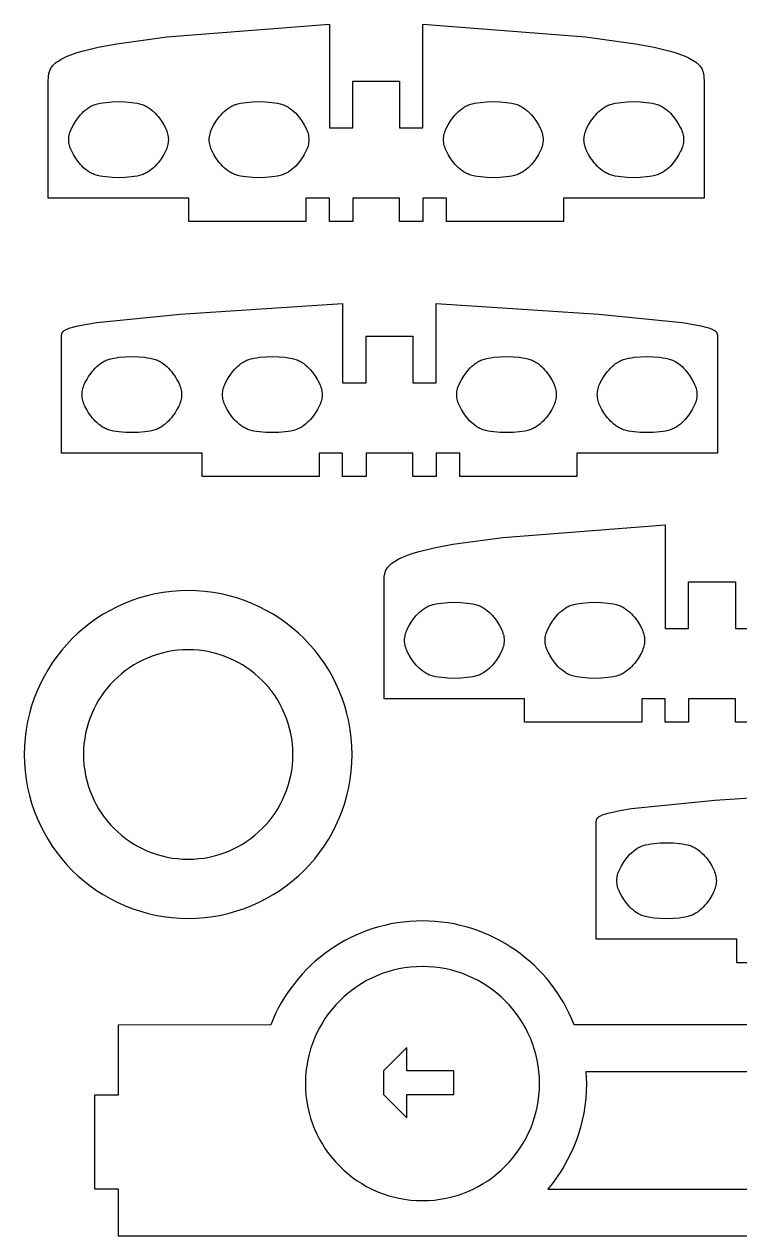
# Model space of a CAD drawing. Header units: inches. Extents: x -38 to 38, y -33.7 to 33.7.
# Drawn here: x -15.14 to -7.92, y 3.51 to 15.74 of the extents above; entities that cross this region are included whole.
import ezdxf

# ---------------------------------------------------------------- set-up
doc = ezdxf.new("R2010")
doc.units = ezdxf.units.IN
doc.header["$MEASUREMENT"] = 0
doc.layers.get('0').update_dxf_attribs({"color": 134})

msp = doc.modelspace()

# ---------------------------------------------------------------- linework, layer by layer
at = {"color": 121}
for points in [[(-14.894, 15.161), (-14.893, 15.2), (-14.892, 15.22), (-14.89, 15.229), (-14.889, 15.239), (-14.886, 15.249), (-14.883, 15.259), (-14.88, 15.268), (-14.875, 15.278), (-14.87, 15.288), (-14.864, 15.297), (-14.858, 15.307), (-14.85, 15.317), (-14.841, 15.326), (-14.831, 15.336), (-14.82, 15.345), (-14.808, 15.355), (-14.794, 15.364), (-14.779, 15.374), (-14.763, 15.383), (-14.745, 15.393), (-14.704, 15.412), (-14.657, 15.43), (-14.602, 15.449), (-14.54, 15.467), (-14.39, 15.504), (-14.202, 15.539), (-13.698, 15.608), (-12.059, 15.735), (-12.059, 14.689), (-11.823, 14.689), (-11.823, 15.161), (-11.351, 15.161), (-11.351, 14.689), (-11.115, 14.689), (-11.115, 15.735), (-9.476, 15.608), (-8.972, 15.539), (-8.784, 15.504), (-8.634, 15.467), (-8.572, 15.449), (-8.517, 15.43), (-8.47, 15.412), (-8.429, 15.393), (-8.412, 15.383), (-8.395, 15.374), (-8.38, 15.364), (-8.366, 15.355), (-8.354, 15.345), (-8.343, 15.336), (-8.333, 15.326), (-8.324, 15.317), (-8.316, 15.307), (-8.31, 15.297), (-8.304, 15.288), (-8.299, 15.278), (-8.294, 15.268), (-8.291, 15.259), (-8.288, 15.249), (-8.285, 15.239), (-8.284, 15.229), (-8.282, 15.22), (-8.281, 15.2), (-8.28, 15.161), (-8.28, 13.98), (-9.697, 13.98), (-9.697, 13.744), (-10.878, 13.744), (-10.878, 13.98), (-11.115, 13.98), (-11.115, 13.744), (-11.351, 13.744), (-11.351, 13.98), (-11.823, 13.98), (-11.823, 13.744), (-12.059, 13.744), (-12.059, 13.98), (-12.296, 13.98), (-12.296, 13.744), (-13.477, 13.744), (-13.477, 13.98), (-14.894, 13.98)], [(-14.658, 14.689), (-14.641, 14.72), (-14.621, 14.753), (-14.597, 14.788), (-14.584, 14.805), (-14.569, 14.822), (-14.554, 14.838), (-14.538, 14.854), (-14.521, 14.869), (-14.503, 14.883), (-14.484, 14.895), (-14.474, 14.901), (-14.464, 14.907), (-14.454, 14.912), (-14.443, 14.917), (-14.433, 14.921), (-14.422, 14.925), (-14.398, 14.932), (-14.372, 14.938), (-14.344, 14.943), (-14.315, 14.947), (-14.251, 14.953), (-14.185, 14.955), (-14.119, 14.953), (-14.056, 14.947), (-14.027, 14.943), (-13.999, 14.938), (-13.973, 14.932), (-13.949, 14.925), (-13.938, 14.921), (-13.928, 14.917), (-13.917, 14.912), (-13.907, 14.907), (-13.897, 14.901), (-13.887, 14.895), (-13.868, 14.883), (-13.85, 14.869), (-13.833, 14.854), (-13.817, 14.838), (-13.802, 14.822), (-13.787, 14.805), (-13.774, 14.788), (-13.75, 14.753), (-13.73, 14.72), (-13.713, 14.689), (-13.706, 14.674), (-13.7, 14.659), (-13.695, 14.644), (-13.691, 14.63), (-13.688, 14.615), (-13.685, 14.6), (-13.684, 14.585), (-13.683, 14.571), (-13.684, 14.556), (-13.685, 14.541), (-13.688, 14.526), (-13.691, 14.512), (-13.695, 14.497), (-13.7, 14.482), (-13.706, 14.467), (-13.713, 14.453), (-13.73, 14.421), (-13.75, 14.388), (-13.774, 14.354), (-13.787, 14.336), (-13.802, 14.32), (-13.817, 14.303), (-13.833, 14.288), (-13.85, 14.273), (-13.868, 14.259), (-13.887, 14.246), (-13.897, 14.24), (-13.907, 14.235), (-13.917, 14.229), (-13.928, 14.225), (-13.938, 14.22), (-13.949, 14.216), (-13.973, 14.209), (-13.999, 14.203), (-14.027, 14.198), (-14.056, 14.194), (-14.119, 14.189), (-14.185, 14.187), (-14.251, 14.189), (-14.315, 14.194), (-14.344, 14.198), (-14.372, 14.203), (-14.398, 14.209), (-14.422, 14.216), (-14.433, 14.22), (-14.443, 14.225), (-14.454, 14.229), (-14.464, 14.235), (-14.474, 14.24), (-14.484, 14.246), (-14.503, 14.259), (-14.521, 14.273), (-14.538, 14.288), (-14.554, 14.303), (-14.569, 14.32), (-14.584, 14.336), (-14.597, 14.354), (-14.621, 14.388), (-14.641, 14.421), (-14.658, 14.453), (-14.665, 14.467), (-14.671, 14.482), (-14.676, 14.497), (-14.68, 14.512), (-14.683, 14.526), (-14.686, 14.541), (-14.687, 14.556), (-14.687, 14.571), (-14.687, 14.585), (-14.686, 14.6), (-14.683, 14.615), (-14.68, 14.63), (-14.676, 14.644), (-14.671, 14.659), (-14.665, 14.674)], [(-13.241, 14.689), (-13.224, 14.72), (-13.204, 14.753), (-13.18, 14.788), (-13.166, 14.805), (-13.152, 14.822), (-13.137, 14.838), (-13.121, 14.854), (-13.104, 14.869), (-13.086, 14.883), (-13.067, 14.895), (-13.057, 14.901), (-13.047, 14.907), (-13.037, 14.912), (-13.026, 14.917), (-13.015, 14.921), (-13.004, 14.925), (-12.981, 14.932), (-12.955, 14.938), (-12.927, 14.943), (-12.897, 14.947), (-12.834, 14.953), (-12.768, 14.955), (-12.702, 14.953), (-12.639, 14.947), (-12.609, 14.943), (-12.581, 14.938), (-12.555, 14.932), (-12.532, 14.925), (-12.521, 14.921), (-12.51, 14.917), (-12.5, 14.912), (-12.489, 14.907), (-12.479, 14.901), (-12.47, 14.895), (-12.451, 14.883), (-12.433, 14.869), (-12.416, 14.854), (-12.399, 14.838), (-12.384, 14.822), (-12.37, 14.805), (-12.357, 14.788), (-12.333, 14.753), (-12.312, 14.72), (-12.296, 14.689), (-12.289, 14.674), (-12.283, 14.659), (-12.278, 14.644), (-12.274, 14.63), (-12.27, 14.615), (-12.268, 14.6), (-12.267, 14.585), (-12.266, 14.571), (-12.267, 14.556), (-12.268, 14.541), (-12.27, 14.526), (-12.274, 14.512), (-12.278, 14.497), (-12.283, 14.482), (-12.289, 14.467), (-12.296, 14.453), (-12.312, 14.421), (-12.333, 14.388), (-12.357, 14.354), (-12.37, 14.336), (-12.384, 14.32), (-12.399, 14.303), (-12.416, 14.288), (-12.433, 14.273), (-12.451, 14.259), (-12.47, 14.246), (-12.479, 14.24), (-12.489, 14.235), (-12.5, 14.229), (-12.51, 14.225), (-12.521, 14.22), (-12.532, 14.216), (-12.555, 14.209), (-12.581, 14.203), (-12.609, 14.198), (-12.639, 14.194), (-12.702, 14.189), (-12.768, 14.187), (-12.834, 14.189), (-12.897, 14.194), (-12.927, 14.198), (-12.955, 14.203), (-12.981, 14.209), (-13.004, 14.216), (-13.015, 14.22), (-13.026, 14.225), (-13.037, 14.229), (-13.047, 14.235), (-13.057, 14.24), (-13.067, 14.246), (-13.086, 14.259), (-13.104, 14.273), (-13.121, 14.288), (-13.137, 14.303), (-13.152, 14.32), (-13.166, 14.336), (-13.18, 14.354), (-13.204, 14.388), (-13.224, 14.421), (-13.241, 14.453), (-13.247, 14.467), (-13.253, 14.482), (-13.259, 14.497), (-13.263, 14.512), (-13.266, 14.526), (-13.268, 14.541), (-13.27, 14.556), (-13.27, 14.571), (-13.27, 14.585), (-13.268, 14.6), (-13.266, 14.615), (-13.263, 14.63), (-13.259, 14.644), (-13.253, 14.659), (-13.247, 14.674)], [(-10.878, 14.689), (-10.862, 14.72), (-10.841, 14.753), (-10.817, 14.788), (-10.804, 14.805), (-10.79, 14.822), (-10.775, 14.838), (-10.758, 14.854), (-10.741, 14.869), (-10.723, 14.883), (-10.704, 14.895), (-10.695, 14.901), (-10.685, 14.907), (-10.674, 14.912), (-10.664, 14.917), (-10.653, 14.921), (-10.642, 14.925), (-10.619, 14.932), (-10.593, 14.938), (-10.565, 14.943), (-10.535, 14.947), (-10.472, 14.953), (-10.406, 14.955), (-10.34, 14.953), (-10.277, 14.947), (-10.247, 14.943), (-10.219, 14.938), (-10.193, 14.932), (-10.17, 14.925), (-10.159, 14.921), (-10.148, 14.917), (-10.138, 14.912), (-10.127, 14.907), (-10.117, 14.901), (-10.107, 14.895), (-10.089, 14.883), (-10.071, 14.869), (-10.053, 14.854), (-10.037, 14.838), (-10.022, 14.822), (-10.008, 14.805), (-9.994, 14.788), (-9.97, 14.753), (-9.95, 14.72), (-9.933, 14.689), (-9.927, 14.674), (-9.921, 14.659), (-9.915, 14.644), (-9.911, 14.63), (-9.908, 14.615), (-9.906, 14.6), (-9.904, 14.585), (-9.904, 14.571), (-9.904, 14.556), (-9.906, 14.541), (-9.908, 14.526), (-9.911, 14.512), (-9.915, 14.497), (-9.921, 14.482), (-9.927, 14.467), (-9.933, 14.453), (-9.95, 14.421), (-9.97, 14.388), (-9.994, 14.354), (-10.008, 14.336), (-10.022, 14.32), (-10.037, 14.303), (-10.053, 14.288), (-10.071, 14.273), (-10.089, 14.259), (-10.107, 14.246), (-10.117, 14.24), (-10.127, 14.235), (-10.138, 14.229), (-10.148, 14.225), (-10.159, 14.22), (-10.17, 14.216), (-10.193, 14.209), (-10.219, 14.203), (-10.247, 14.198), (-10.277, 14.194), (-10.34, 14.189), (-10.406, 14.187), (-10.472, 14.189), (-10.535, 14.194), (-10.565, 14.198), (-10.593, 14.203), (-10.619, 14.209), (-10.642, 14.216), (-10.653, 14.22), (-10.664, 14.225), (-10.674, 14.229), (-10.685, 14.235), (-10.695, 14.24), (-10.704, 14.246), (-10.723, 14.259), (-10.741, 14.273), (-10.758, 14.288), (-10.775, 14.303), (-10.79, 14.32), (-10.804, 14.336), (-10.817, 14.354), (-10.841, 14.388), (-10.862, 14.421), (-10.878, 14.453), (-10.885, 14.467), (-10.891, 14.482), (-10.896, 14.497), (-10.901, 14.512), (-10.904, 14.526), (-10.906, 14.541), (-10.907, 14.556), (-10.908, 14.571), (-10.907, 14.585), (-10.906, 14.6), (-10.904, 14.615), (-10.901, 14.63), (-10.896, 14.644), (-10.891, 14.659), (-10.885, 14.674)], [(-9.461, 14.689), (-9.444, 14.72), (-9.424, 14.753), (-9.4, 14.788), (-9.387, 14.805), (-9.372, 14.822), (-9.357, 14.838), (-9.341, 14.854), (-9.324, 14.869), (-9.306, 14.883), (-9.287, 14.895), (-9.277, 14.901), (-9.267, 14.907), (-9.257, 14.912), (-9.247, 14.917), (-9.236, 14.921), (-9.225, 14.925), (-9.201, 14.932), (-9.175, 14.938), (-9.147, 14.943), (-9.118, 14.947), (-9.055, 14.953), (-8.989, 14.955), (-8.923, 14.953), (-8.859, 14.947), (-8.83, 14.943), (-8.802, 14.938), (-8.776, 14.932), (-8.752, 14.925), (-8.741, 14.921), (-8.731, 14.917), (-8.72, 14.912), (-8.71, 14.907), (-8.7, 14.901), (-8.69, 14.895), (-8.671, 14.883), (-8.653, 14.869), (-8.636, 14.854), (-8.62, 14.838), (-8.605, 14.822), (-8.59, 14.805), (-8.577, 14.788), (-8.553, 14.753), (-8.533, 14.72), (-8.516, 14.689), (-8.509, 14.674), (-8.503, 14.659), (-8.498, 14.644), (-8.494, 14.63), (-8.491, 14.615), (-8.488, 14.6), (-8.487, 14.585), (-8.487, 14.571), (-8.487, 14.556), (-8.488, 14.541), (-8.491, 14.526), (-8.494, 14.512), (-8.498, 14.497), (-8.503, 14.482), (-8.509, 14.467), (-8.516, 14.453), (-8.533, 14.421), (-8.553, 14.388), (-8.577, 14.354), (-8.59, 14.336), (-8.605, 14.32), (-8.62, 14.303), (-8.636, 14.288), (-8.653, 14.273), (-8.671, 14.259), (-8.69, 14.246), (-8.7, 14.24), (-8.71, 14.235), (-8.72, 14.229), (-8.731, 14.225), (-8.741, 14.22), (-8.752, 14.216), (-8.776, 14.209), (-8.802, 14.203), (-8.83, 14.198), (-8.859, 14.194), (-8.923, 14.189), (-8.989, 14.187), (-9.055, 14.189), (-9.118, 14.194), (-9.147, 14.198), (-9.175, 14.203), (-9.201, 14.209), (-9.225, 14.216), (-9.236, 14.22), (-9.247, 14.225), (-9.257, 14.229), (-9.267, 14.235), (-9.277, 14.24), (-9.287, 14.246), (-9.306, 14.259), (-9.324, 14.273), (-9.341, 14.288), (-9.357, 14.303), (-9.372, 14.32), (-9.387, 14.336), (-9.4, 14.354), (-9.424, 14.388), (-9.444, 14.421), (-9.461, 14.453), (-9.468, 14.467), (-9.474, 14.482), (-9.479, 14.497), (-9.483, 14.512), (-9.486, 14.526), (-9.489, 14.541), (-9.49, 14.556), (-9.491, 14.571), (-9.49, 14.585), (-9.489, 14.6), (-9.486, 14.615), (-9.483, 14.63), (-9.479, 14.644), (-9.474, 14.659), (-9.468, 14.674)], [(-14.76, 12.589), (-14.76, 12.597), (-14.76, 12.601), (-14.759, 12.605), (-14.759, 12.607), (-14.759, 12.609), (-14.758, 12.611), (-14.758, 12.613), (-14.757, 12.615), (-14.756, 12.617), (-14.756, 12.619), (-14.755, 12.621), (-14.753, 12.623), (-14.752, 12.625), (-14.751, 12.627), (-14.749, 12.629), (-14.748, 12.632), (-14.746, 12.634), (-14.744, 12.636), (-14.741, 12.638), (-14.739, 12.64), (-14.736, 12.642), (-14.73, 12.646), (-14.724, 12.65), (-14.716, 12.654), (-14.707, 12.658), (-14.697, 12.663), (-14.674, 12.671), (-14.645, 12.68), (-14.611, 12.689), (-14.523, 12.707), (-14.406, 12.726), (-13.564, 12.811), (-11.925, 12.917), (-11.925, 12.117), (-11.689, 12.117), (-11.689, 12.589), (-11.217, 12.589), (-11.217, 12.117), (-10.981, 12.117), (-10.981, 12.917), (-9.342, 12.811), (-8.5, 12.726), (-8.383, 12.707), (-8.295, 12.689), (-8.261, 12.68), (-8.232, 12.671), (-8.209, 12.663), (-8.199, 12.658), (-8.19, 12.654), (-8.182, 12.65), (-8.176, 12.646), (-8.17, 12.642), (-8.167, 12.64), (-8.165, 12.638), (-8.162, 12.636), (-8.16, 12.634), (-8.158, 12.632), (-8.157, 12.629), (-8.155, 12.627), (-8.154, 12.625), (-8.153, 12.623), (-8.151, 12.621), (-8.15, 12.619), (-8.15, 12.617), (-8.149, 12.615), (-8.148, 12.613), (-8.148, 12.611), (-8.147, 12.609), (-8.147, 12.607), (-8.147, 12.605), (-8.146, 12.601), (-8.146, 12.597), (-8.146, 12.589), (-8.146, 11.408), (-9.563, 11.408), (-9.563, 11.172), (-10.744, 11.172), (-10.744, 11.408), (-10.981, 11.408), (-10.981, 11.172), (-11.217, 11.172), (-11.217, 11.408), (-11.689, 11.408), (-11.689, 11.172), (-11.925, 11.172), (-11.925, 11.408), (-12.162, 11.408), (-12.162, 11.172), (-13.343, 11.172), (-13.343, 11.408), (-14.76, 11.408)], [(-14.524, 12.117), (-14.507, 12.148), (-14.487, 12.181), (-14.463, 12.216), (-14.45, 12.233), (-14.435, 12.25), (-14.42, 12.266), (-14.404, 12.282), (-14.387, 12.297), (-14.369, 12.311), (-14.35, 12.323), (-14.34, 12.329), (-14.33, 12.335), (-14.32, 12.34), (-14.309, 12.345), (-14.299, 12.349), (-14.288, 12.353), (-14.264, 12.36), (-14.238, 12.366), (-14.21, 12.371), (-14.181, 12.375), (-14.117, 12.381), (-14.051, 12.383), (-13.985, 12.381), (-13.922, 12.375), (-13.893, 12.371), (-13.865, 12.366), (-13.839, 12.36), (-13.815, 12.353), (-13.804, 12.349), (-13.794, 12.345), (-13.783, 12.34), (-13.773, 12.335), (-13.763, 12.329), (-13.753, 12.323), (-13.734, 12.311), (-13.716, 12.297), (-13.699, 12.282), (-13.683, 12.266), (-13.668, 12.25), (-13.653, 12.233), (-13.64, 12.216), (-13.616, 12.181), (-13.596, 12.148), (-13.579, 12.117), (-13.572, 12.102), (-13.566, 12.087), (-13.561, 12.073), (-13.557, 12.058), (-13.554, 12.043), (-13.551, 12.028), (-13.55, 12.013), (-13.549, 11.999), (-13.55, 11.984), (-13.551, 11.969), (-13.554, 11.954), (-13.557, 11.94), (-13.561, 11.925), (-13.566, 11.91), (-13.572, 11.895), (-13.579, 11.881), (-13.596, 11.849), (-13.616, 11.816), (-13.64, 11.782), (-13.653, 11.765), (-13.668, 11.748), (-13.683, 11.731), (-13.699, 11.716), (-13.716, 11.701), (-13.734, 11.687), (-13.753, 11.674), (-13.763, 11.668), (-13.773, 11.663), (-13.783, 11.657), (-13.794, 11.653), (-13.804, 11.648), (-13.815, 11.644), (-13.839, 11.637), (-13.865, 11.631), (-13.893, 11.626), (-13.922, 11.622), (-13.985, 11.617), (-14.051, 11.615), (-14.117, 11.617), (-14.181, 11.622), (-14.21, 11.626), (-14.238, 11.631), (-14.264, 11.637), (-14.288, 11.644), (-14.299, 11.648), (-14.309, 11.653), (-14.32, 11.657), (-14.33, 11.663), (-14.34, 11.668), (-14.35, 11.674), (-14.369, 11.687), (-14.387, 11.701), (-14.404, 11.716), (-14.42, 11.731), (-14.435, 11.748), (-14.45, 11.765), (-14.463, 11.782), (-14.487, 11.816), (-14.507, 11.849), (-14.524, 11.881), (-14.531, 11.895), (-14.537, 11.91), (-14.542, 11.925), (-14.546, 11.94), (-14.549, 11.954), (-14.552, 11.969), (-14.553, 11.984), (-14.553, 11.999), (-14.553, 12.013), (-14.552, 12.028), (-14.549, 12.043), (-14.546, 12.058), (-14.542, 12.073), (-14.537, 12.087), (-14.531, 12.102)], [(-13.107, 12.117), (-13.09, 12.148), (-13.07, 12.181), (-13.046, 12.216), (-13.032, 12.233), (-13.018, 12.25), (-13.003, 12.266), (-12.987, 12.282), (-12.97, 12.297), (-12.952, 12.311), (-12.933, 12.323), (-12.923, 12.329), (-12.913, 12.335), (-12.902, 12.34), (-12.892, 12.345), (-12.881, 12.349), (-12.87, 12.353), (-12.847, 12.36), (-12.821, 12.366), (-12.793, 12.371), (-12.763, 12.375), (-12.7, 12.381), (-12.634, 12.383), (-12.568, 12.381), (-12.505, 12.375), (-12.475, 12.371), (-12.447, 12.366), (-12.421, 12.36), (-12.398, 12.353), (-12.387, 12.349), (-12.376, 12.345), (-12.366, 12.34), (-12.355, 12.335), (-12.345, 12.329), (-12.336, 12.323), (-12.317, 12.311), (-12.299, 12.297), (-12.282, 12.282), (-12.265, 12.266), (-12.25, 12.25), (-12.236, 12.233), (-12.223, 12.216), (-12.199, 12.181), (-12.178, 12.148), (-12.162, 12.117), (-12.155, 12.102), (-12.149, 12.087), (-12.144, 12.073), (-12.14, 12.058), (-12.136, 12.043), (-12.134, 12.028), (-12.133, 12.013), (-12.132, 11.999), (-12.133, 11.984), (-12.134, 11.969), (-12.136, 11.954), (-12.14, 11.94), (-12.144, 11.925), (-12.149, 11.91), (-12.155, 11.895), (-12.162, 11.881), (-12.178, 11.849), (-12.199, 11.816), (-12.223, 11.782), (-12.236, 11.765), (-12.25, 11.748), (-12.265, 11.731), (-12.282, 11.716), (-12.299, 11.701), (-12.317, 11.687), (-12.336, 11.674), (-12.345, 11.668), (-12.355, 11.663), (-12.366, 11.657), (-12.376, 11.653), (-12.387, 11.648), (-12.398, 11.644), (-12.421, 11.637), (-12.447, 11.631), (-12.475, 11.626), (-12.505, 11.622), (-12.568, 11.617), (-12.634, 11.615), (-12.7, 11.617), (-12.763, 11.622), (-12.793, 11.626), (-12.821, 11.631), (-12.847, 11.637), (-12.87, 11.644), (-12.881, 11.648), (-12.892, 11.653), (-12.902, 11.657), (-12.913, 11.663), (-12.923, 11.668), (-12.933, 11.674), (-12.952, 11.687), (-12.97, 11.701), (-12.987, 11.716), (-13.003, 11.731), (-13.018, 11.748), (-13.032, 11.765), (-13.046, 11.782), (-13.07, 11.816), (-13.09, 11.849), (-13.107, 11.881), (-13.113, 11.895), (-13.119, 11.91), (-13.125, 11.925), (-13.129, 11.94), (-13.132, 11.954), (-13.134, 11.969), (-13.136, 11.984), (-13.136, 11.999), (-13.136, 12.013), (-13.134, 12.028), (-13.132, 12.043), (-13.129, 12.058), (-13.125, 12.073), (-13.119, 12.087), (-13.113, 12.102)], [(-10.744, 12.117), (-10.728, 12.148), (-10.707, 12.181), (-10.683, 12.216), (-10.67, 12.233), (-10.656, 12.25), (-10.641, 12.266), (-10.624, 12.282), (-10.607, 12.297), (-10.589, 12.311), (-10.57, 12.323), (-10.561, 12.329), (-10.551, 12.335), (-10.54, 12.34), (-10.53, 12.345), (-10.519, 12.349), (-10.508, 12.353), (-10.485, 12.36), (-10.459, 12.366), (-10.431, 12.371), (-10.401, 12.375), (-10.338, 12.381), (-10.272, 12.383), (-10.206, 12.381), (-10.143, 12.375), (-10.113, 12.371), (-10.085, 12.366), (-10.059, 12.36), (-10.036, 12.353), (-10.025, 12.349), (-10.014, 12.345), (-10.003, 12.34), (-9.993, 12.335), (-9.983, 12.329), (-9.973, 12.323), (-9.954, 12.311), (-9.936, 12.297), (-9.919, 12.282), (-9.903, 12.266), (-9.888, 12.25), (-9.874, 12.233), (-9.86, 12.216), (-9.836, 12.181), (-9.816, 12.148), (-9.799, 12.117), (-9.793, 12.102), (-9.787, 12.087), (-9.781, 12.073), (-9.777, 12.058), (-9.774, 12.043), (-9.772, 12.028), (-9.77, 12.013), (-9.77, 11.999), (-9.77, 11.984), (-9.772, 11.969), (-9.774, 11.954), (-9.777, 11.94), (-9.781, 11.925), (-9.787, 11.91), (-9.793, 11.895), (-9.799, 11.881), (-9.816, 11.849), (-9.836, 11.816), (-9.86, 11.782), (-9.874, 11.765), (-9.888, 11.748), (-9.903, 11.731), (-9.919, 11.716), (-9.936, 11.701), (-9.954, 11.687), (-9.973, 11.674), (-9.983, 11.668), (-9.993, 11.663), (-10.003, 11.657), (-10.014, 11.653), (-10.025, 11.648), (-10.036, 11.644), (-10.059, 11.637), (-10.085, 11.631), (-10.113, 11.626), (-10.143, 11.622), (-10.206, 11.617), (-10.272, 11.615), (-10.338, 11.617), (-10.401, 11.622), (-10.431, 11.626), (-10.459, 11.631), (-10.485, 11.637), (-10.508, 11.644), (-10.519, 11.648), (-10.53, 11.653), (-10.54, 11.657), (-10.551, 11.663), (-10.561, 11.668), (-10.57, 11.674), (-10.589, 11.687), (-10.607, 11.701), (-10.624, 11.716), (-10.641, 11.731), (-10.656, 11.748), (-10.67, 11.765), (-10.683, 11.782), (-10.707, 11.816), (-10.728, 11.849), (-10.744, 11.881), (-10.751, 11.895), (-10.757, 11.91), (-10.762, 11.925), (-10.766, 11.94), (-10.77, 11.954), (-10.772, 11.969), (-10.773, 11.984), (-10.774, 11.999), (-10.773, 12.013), (-10.772, 12.028), (-10.77, 12.043), (-10.766, 12.058), (-10.762, 12.073), (-10.757, 12.087), (-10.751, 12.102)], [(-9.327, 12.117), (-9.31, 12.148), (-9.29, 12.181), (-9.266, 12.216), (-9.253, 12.233), (-9.238, 12.25), (-9.223, 12.266), (-9.207, 12.282), (-9.19, 12.297), (-9.172, 12.311), (-9.153, 12.323), (-9.143, 12.329), (-9.133, 12.335), (-9.123, 12.34), (-9.112, 12.345), (-9.102, 12.349), (-9.091, 12.353), (-9.067, 12.36), (-9.041, 12.366), (-9.013, 12.371), (-8.984, 12.375), (-8.921, 12.381), (-8.855, 12.383), (-8.789, 12.381), (-8.725, 12.375), (-8.696, 12.371), (-8.668, 12.366), (-8.642, 12.36), (-8.618, 12.353), (-8.607, 12.349), (-8.597, 12.345), (-8.586, 12.34), (-8.576, 12.335), (-8.566, 12.329), (-8.556, 12.323), (-8.537, 12.311), (-8.519, 12.297), (-8.502, 12.282), (-8.486, 12.266), (-8.471, 12.25), (-8.456, 12.233), (-8.443, 12.216), (-8.419, 12.181), (-8.399, 12.148), (-8.382, 12.117), (-8.375, 12.102), (-8.369, 12.087), (-8.364, 12.073), (-8.36, 12.058), (-8.357, 12.043), (-8.354, 12.028), (-8.353, 12.013), (-8.353, 11.999), (-8.353, 11.984), (-8.354, 11.969), (-8.357, 11.954), (-8.36, 11.94), (-8.364, 11.925), (-8.369, 11.91), (-8.375, 11.895), (-8.382, 11.881), (-8.399, 11.849), (-8.419, 11.816), (-8.443, 11.782), (-8.456, 11.765), (-8.471, 11.748), (-8.486, 11.731), (-8.502, 11.716), (-8.519, 11.701), (-8.537, 11.687), (-8.556, 11.674), (-8.566, 11.668), (-8.576, 11.663), (-8.586, 11.657), (-8.597, 11.653), (-8.607, 11.648), (-8.618, 11.644), (-8.642, 11.637), (-8.668, 11.631), (-8.696, 11.626), (-8.725, 11.622), (-8.789, 11.617), (-8.855, 11.615), (-8.921, 11.617), (-8.984, 11.622), (-9.013, 11.626), (-9.041, 11.631), (-9.067, 11.637), (-9.091, 11.644), (-9.102, 11.648), (-9.112, 11.653), (-9.123, 11.657), (-9.133, 11.663), (-9.143, 11.668), (-9.153, 11.674), (-9.172, 11.687), (-9.19, 11.701), (-9.207, 11.716), (-9.223, 11.731), (-9.238, 11.748), (-9.253, 11.765), (-9.266, 11.782), (-9.29, 11.816), (-9.31, 11.849), (-9.327, 11.881), (-9.334, 11.895), (-9.34, 11.91), (-9.345, 11.925), (-9.349, 11.94), (-9.352, 11.954), (-9.355, 11.969), (-9.356, 11.984), (-9.357, 11.999), (-9.356, 12.013), (-9.355, 12.028), (-9.352, 12.043), (-9.349, 12.058), (-9.345, 12.073), (-9.34, 12.087), (-9.334, 12.102)], [(-11.83, 8.368), (-11.832, 8.453), (-11.838, 8.537), (-11.849, 8.619), (-11.863, 8.701), (-11.882, 8.781), (-11.904, 8.859), (-11.93, 8.936), (-11.96, 9.011), (-11.993, 9.084), (-12.029, 9.155), (-12.069, 9.225), (-12.112, 9.292), (-12.158, 9.357), (-12.207, 9.419), (-12.259, 9.479), (-12.314, 9.537), (-12.372, 9.591), (-12.432, 9.643), (-12.494, 9.692), (-12.559, 9.739), (-12.626, 9.782), (-12.695, 9.821), (-12.767, 9.858), (-12.84, 9.891), (-12.915, 9.921), (-12.992, 9.947), (-13.07, 9.969), (-13.15, 9.988), (-13.232, 10.002), (-13.314, 10.013), (-13.398, 10.019), (-13.483, 10.021), (-13.568, 10.019), (-13.652, 10.013), (-13.735, 10.002), (-13.816, 9.988), (-13.896, 9.969), (-13.975, 9.947), (-14.051, 9.921), (-14.126, 9.891), (-14.2, 9.858), (-14.271, 9.821), (-14.34, 9.782), (-14.407, 9.739), (-14.472, 9.692), (-14.535, 9.643), (-14.595, 9.591), (-14.652, 9.537), (-14.707, 9.479), (-14.759, 9.419), (-14.808, 9.357), (-14.854, 9.292), (-14.897, 9.225), (-14.937, 9.155), (-14.974, 9.084), (-15.007, 9.011), (-15.036, 8.936), (-15.062, 8.859), (-15.085, 8.781), (-15.103, 8.701), (-15.118, 8.619), (-15.128, 8.537), (-15.135, 8.453), (-15.137, 8.368), (-15.135, 8.283), (-15.128, 8.199), (-15.118, 8.116), (-15.103, 8.035), (-15.085, 7.955), (-15.062, 7.876), (-15.036, 7.799), (-15.007, 7.724), (-14.974, 7.651), (-14.937, 7.58), (-14.897, 7.511), (-14.854, 7.443), (-14.808, 7.379), (-14.759, 7.316), (-14.707, 7.256), (-14.652, 7.199), (-14.595, 7.144), (-14.535, 7.092), (-14.472, 7.043), (-14.407, 6.997), (-14.34, 6.954), (-14.271, 6.914), (-14.2, 6.877), (-14.126, 6.844), (-14.051, 6.815), (-13.975, 6.789), (-13.896, 6.766), (-13.816, 6.748), (-13.735, 6.733), (-13.652, 6.723), (-13.568, 6.716), (-13.483, 6.714), (-13.398, 6.716), (-13.314, 6.723), (-13.232, 6.733), (-13.15, 6.748), (-13.07, 6.766), (-12.992, 6.789), (-12.915, 6.815), (-12.84, 6.844), (-12.767, 6.877), (-12.695, 6.914), (-12.626, 6.954), (-12.559, 6.997), (-12.494, 7.043), (-12.432, 7.092), (-12.372, 7.144), (-12.314, 7.199), (-12.259, 7.256), (-12.207, 7.316), (-12.158, 7.379), (-12.112, 7.443), (-12.069, 7.511), (-12.029, 7.58), (-11.993, 7.651), (-11.96, 7.724), (-11.93, 7.799), (-11.904, 7.876), (-11.882, 7.955), (-11.863, 8.035), (-11.849, 8.116), (-11.838, 8.199), (-11.832, 8.283)], [(-11.271, 9.638), (-11.254, 9.669), (-11.234, 9.702), (-11.21, 9.737), (-11.196, 9.754), (-11.182, 9.771), (-11.167, 9.787), (-11.151, 9.803), (-11.134, 9.817), (-11.116, 9.831), (-11.097, 9.844), (-11.087, 9.85), (-11.077, 9.856), (-11.067, 9.861), (-11.056, 9.866), (-11.045, 9.87), (-11.034, 9.874), (-11.011, 9.881), (-10.985, 9.887), (-10.957, 9.892), (-10.927, 9.896), (-10.864, 9.902), (-10.798, 9.903), (-10.732, 9.902), (-10.669, 9.896), (-10.639, 9.892), (-10.611, 9.887), (-10.586, 9.881), (-10.562, 9.874), (-10.551, 9.87), (-10.54, 9.866), (-10.53, 9.861), (-10.52, 9.856), (-10.51, 9.85), (-10.5, 9.844), (-10.481, 9.831), (-10.463, 9.817), (-10.446, 9.803), (-10.43, 9.787), (-10.414, 9.771), (-10.4, 9.754), (-10.387, 9.737), (-10.363, 9.702), (-10.342, 9.669), (-10.326, 9.638), (-10.319, 9.623), (-10.313, 9.608), (-10.308, 9.593), (-10.304, 9.579), (-10.3, 9.564), (-10.298, 9.549), (-10.297, 9.534), (-10.296, 9.52), (-10.297, 9.505), (-10.298, 9.49), (-10.3, 9.475), (-10.304, 9.46), (-10.308, 9.446), (-10.313, 9.431), (-10.319, 9.416), (-10.326, 9.401), (-10.342, 9.37), (-10.363, 9.337), (-10.387, 9.302), (-10.4, 9.285), (-10.414, 9.269), (-10.43, 9.252), (-10.446, 9.236), (-10.463, 9.222), (-10.481, 9.208), (-10.5, 9.195), (-10.51, 9.189), (-10.52, 9.183), (-10.53, 9.178), (-10.54, 9.173), (-10.551, 9.169), (-10.562, 9.165), (-10.586, 9.158), (-10.611, 9.152), (-10.639, 9.147), (-10.669, 9.143), (-10.732, 9.138), (-10.798, 9.136), (-10.864, 9.138), (-10.927, 9.143), (-10.957, 9.147), (-10.985, 9.152), (-11.011, 9.158), (-11.034, 9.165), (-11.045, 9.169), (-11.056, 9.173), (-11.067, 9.178), (-11.077, 9.183), (-11.087, 9.189), (-11.097, 9.195), (-11.116, 9.208), (-11.134, 9.222), (-11.151, 9.236), (-11.167, 9.252), (-11.182, 9.269), (-11.196, 9.285), (-11.21, 9.302), (-11.234, 9.337), (-11.254, 9.37), (-11.271, 9.401), (-11.278, 9.416), (-11.284, 9.431), (-11.289, 9.446), (-11.293, 9.46), (-11.296, 9.475), (-11.298, 9.49), (-11.3, 9.505), (-11.3, 9.52), (-11.3, 9.534), (-11.298, 9.549), (-11.296, 9.564), (-11.293, 9.579), (-11.289, 9.593), (-11.284, 9.608), (-11.278, 9.623)], [(-9.853, 9.638), (-9.837, 9.669), (-9.816, 9.702), (-9.792, 9.737), (-9.779, 9.754), (-9.765, 9.771), (-9.75, 9.787), (-9.733, 9.803), (-9.716, 9.817), (-9.698, 9.831), (-9.679, 9.844), (-9.67, 9.85), (-9.66, 9.856), (-9.649, 9.861), (-9.639, 9.866), (-9.628, 9.87), (-9.617, 9.874), (-9.594, 9.881), (-9.568, 9.887), (-9.54, 9.892), (-9.51, 9.896), (-9.447, 9.902), (-9.381, 9.903), (-9.315, 9.902), (-9.252, 9.896), (-9.222, 9.892), (-9.194, 9.887), (-9.168, 9.881), (-9.145, 9.874), (-9.134, 9.87), (-9.123, 9.866), (-9.113, 9.861), (-9.102, 9.856), (-9.092, 9.85), (-9.082, 9.844), (-9.064, 9.831), (-9.046, 9.817), (-9.028, 9.803), (-9.012, 9.787), (-8.997, 9.771), (-8.983, 9.754), (-8.969, 9.737), (-8.945, 9.702), (-8.925, 9.669), (-8.908, 9.638), (-8.902, 9.623), (-8.896, 9.608), (-8.89, 9.593), (-8.886, 9.579), (-8.883, 9.564), (-8.881, 9.549), (-8.879, 9.534), (-8.879, 9.52), (-8.879, 9.505), (-8.881, 9.49), (-8.883, 9.475), (-8.886, 9.46), (-8.89, 9.446), (-8.896, 9.431), (-8.902, 9.416), (-8.908, 9.401), (-8.925, 9.37), (-8.945, 9.337), (-8.969, 9.302), (-8.983, 9.285), (-8.997, 9.269), (-9.012, 9.252), (-9.028, 9.236), (-9.046, 9.222), (-9.064, 9.208), (-9.082, 9.195), (-9.092, 9.189), (-9.102, 9.183), (-9.113, 9.178), (-9.123, 9.173), (-9.134, 9.169), (-9.145, 9.165), (-9.168, 9.158), (-9.194, 9.152), (-9.222, 9.147), (-9.252, 9.143), (-9.315, 9.138), (-9.381, 9.136), (-9.447, 9.138), (-9.51, 9.143), (-9.54, 9.147), (-9.568, 9.152), (-9.594, 9.158), (-9.617, 9.165), (-9.628, 9.169), (-9.639, 9.173), (-9.649, 9.178), (-9.66, 9.183), (-9.67, 9.189), (-9.679, 9.195), (-9.698, 9.208), (-9.716, 9.222), (-9.733, 9.236), (-9.75, 9.252), (-9.765, 9.269), (-9.779, 9.285), (-9.792, 9.302), (-9.816, 9.337), (-9.837, 9.37), (-9.853, 9.401), (-9.86, 9.416), (-9.866, 9.431), (-9.871, 9.446), (-9.876, 9.46), (-9.879, 9.475), (-9.881, 9.49), (-9.882, 9.505), (-9.883, 9.52), (-9.882, 9.534), (-9.881, 9.549), (-9.879, 9.564), (-9.876, 9.579), (-9.871, 9.593), (-9.866, 9.608), (-9.86, 9.623)], [(-12.427, 8.368), (-12.428, 8.422), (-12.432, 8.476), (-12.439, 8.528), (-12.448, 8.58), (-12.46, 8.631), (-12.474, 8.682), (-12.491, 8.731), (-12.51, 8.779), (-12.531, 8.825), (-12.554, 8.871), (-12.58, 8.915), (-12.607, 8.958), (-12.637, 8.999), (-12.668, 9.039), (-12.701, 9.078), (-12.736, 9.114), (-12.773, 9.149), (-12.811, 9.183), (-12.851, 9.214), (-12.893, 9.243), (-12.936, 9.271), (-12.98, 9.296), (-13.025, 9.32), (-13.072, 9.341), (-13.12, 9.36), (-13.169, 9.377), (-13.219, 9.391), (-13.27, 9.403), (-13.322, 9.412), (-13.375, 9.419), (-13.429, 9.423), (-13.483, 9.424), (-13.537, 9.423), (-13.591, 9.419), (-13.644, 9.412), (-13.696, 9.403), (-13.747, 9.391), (-13.797, 9.377), (-13.846, 9.36), (-13.894, 9.341), (-13.941, 9.32), (-13.986, 9.296), (-14.031, 9.271), (-14.074, 9.243), (-14.115, 9.214), (-14.155, 9.183), (-14.193, 9.149), (-14.23, 9.114), (-14.265, 9.078), (-14.298, 9.039), (-14.33, 8.999), (-14.359, 8.958), (-14.387, 8.915), (-14.412, 8.871), (-14.435, 8.825), (-14.456, 8.779), (-14.475, 8.731), (-14.492, 8.682), (-14.506, 8.631), (-14.518, 8.58), (-14.527, 8.528), (-14.534, 8.476), (-14.538, 8.422), (-14.54, 8.368), (-14.538, 8.313), (-14.534, 8.26), (-14.527, 8.207), (-14.518, 8.155), (-14.506, 8.104), (-14.492, 8.054), (-14.475, 8.005), (-14.456, 7.957), (-14.435, 7.91), (-14.412, 7.864), (-14.387, 7.82), (-14.359, 7.777), (-14.33, 7.736), (-14.298, 7.696), (-14.265, 7.658), (-14.23, 7.621), (-14.193, 7.586), (-14.155, 7.553), (-14.115, 7.521), (-14.074, 7.492), (-14.031, 7.464), (-13.986, 7.439), (-13.941, 7.415), (-13.894, 7.394), (-13.846, 7.375), (-13.797, 7.359), (-13.747, 7.345), (-13.696, 7.333), (-13.644, 7.323), (-13.591, 7.317), (-13.537, 7.313), (-13.483, 7.311), (-13.429, 7.313), (-13.375, 7.317), (-13.322, 7.323), (-13.27, 7.333), (-13.219, 7.345), (-13.169, 7.359), (-13.12, 7.375), (-13.072, 7.394), (-13.025, 7.415), (-12.98, 7.439), (-12.936, 7.464), (-12.893, 7.492), (-12.851, 7.521), (-12.811, 7.553), (-12.773, 7.586), (-12.736, 7.621), (-12.701, 7.658), (-12.668, 7.696), (-12.637, 7.736), (-12.607, 7.777), (-12.58, 7.82), (-12.554, 7.864), (-12.531, 7.91), (-12.51, 7.957), (-12.491, 8.005), (-12.474, 8.054), (-12.46, 8.104), (-12.448, 8.155), (-12.439, 8.207), (-12.432, 8.26), (-12.428, 8.313)], [(-9.13, 7.212), (-9.114, 7.243), (-9.094, 7.277), (-9.07, 7.311), (-9.056, 7.328), (-9.042, 7.345), (-9.027, 7.361), (-9.011, 7.377), (-8.993, 7.392), (-8.975, 7.406), (-8.957, 7.419), (-8.947, 7.425), (-8.937, 7.43), (-8.926, 7.435), (-8.916, 7.44), (-8.905, 7.445), (-8.894, 7.448), (-8.871, 7.455), (-8.845, 7.461), (-8.817, 7.466), (-8.787, 7.471), (-8.724, 7.476), (-8.658, 7.478), (-8.592, 7.476), (-8.529, 7.471), (-8.499, 7.466), (-8.471, 7.461), (-8.445, 7.455), (-8.422, 7.448), (-8.411, 7.445), (-8.4, 7.44), (-8.39, 7.435), (-8.379, 7.43), (-8.369, 7.425), (-8.36, 7.419), (-8.341, 7.406), (-8.323, 7.392), (-8.306, 7.377), (-8.289, 7.361), (-8.274, 7.345), (-8.26, 7.328), (-8.246, 7.311), (-8.222, 7.277), (-8.202, 7.243), (-8.186, 7.212), (-8.179, 7.197), (-8.173, 7.183), (-8.168, 7.168), (-8.163, 7.153), (-8.16, 7.138), (-8.158, 7.124), (-8.157, 7.109), (-8.156, 7.094), (-8.157, 7.079), (-8.158, 7.065), (-8.16, 7.05), (-8.163, 7.035), (-8.168, 7.02), (-8.173, 7.006), (-8.179, 6.991), (-8.186, 6.976), (-8.202, 6.945), (-8.222, 6.911), (-8.246, 6.877), (-8.26, 6.86), (-8.274, 6.843), (-8.289, 6.827), (-8.306, 6.811), (-8.323, 6.796), (-8.341, 6.782), (-8.36, 6.769), (-8.369, 6.764), (-8.379, 6.758), (-8.39, 6.753), (-8.4, 6.748), (-8.411, 6.744), (-8.422, 6.74), (-8.445, 6.733), (-8.471, 6.727), (-8.499, 6.722), (-8.529, 6.718), (-8.592, 6.712), (-8.658, 6.71), (-8.724, 6.712), (-8.787, 6.718), (-8.817, 6.722), (-8.845, 6.727), (-8.871, 6.733), (-8.894, 6.74), (-8.905, 6.744), (-8.916, 6.748), (-8.926, 6.753), (-8.937, 6.758), (-8.947, 6.764), (-8.957, 6.769), (-8.975, 6.782), (-8.993, 6.796), (-9.011, 6.811), (-9.027, 6.827), (-9.042, 6.843), (-9.056, 6.86), (-9.07, 6.877), (-9.094, 6.911), (-9.114, 6.945), (-9.13, 6.976), (-9.137, 6.991), (-9.143, 7.006), (-9.148, 7.02), (-9.153, 7.035), (-9.156, 7.05), (-9.158, 7.065), (-9.16, 7.079), (-9.16, 7.094), (-9.16, 7.109), (-9.158, 7.124), (-9.156, 7.138), (-9.153, 7.153), (-9.148, 7.168), (-9.143, 7.183), (-9.137, 7.197)], [(-9.939, 5.048), (-9.941, 5.108), (-9.945, 5.168), (-9.953, 5.227), (-9.963, 5.285), (-9.976, 5.343), (-9.992, 5.399), (-10.011, 5.453), (-10.032, 5.507), (-10.056, 5.559), (-10.082, 5.61), (-10.11, 5.66), (-10.141, 5.708), (-10.174, 5.754), (-10.209, 5.799), (-10.246, 5.842), (-10.285, 5.883), (-10.326, 5.922), (-10.369, 5.959), (-10.414, 5.994), (-10.46, 6.027), (-10.508, 6.058), (-10.558, 6.086), (-10.609, 6.112), (-10.661, 6.136), (-10.714, 6.157), (-10.769, 6.176), (-10.825, 6.191), (-10.882, 6.205), (-10.941, 6.215), (-11, 6.223), (-11.06, 6.227), (-11.12, 6.229), (-11.181, 6.227), (-11.241, 6.223), (-11.3, 6.215), (-11.358, 6.205), (-11.415, 6.191), (-11.471, 6.176), (-11.526, 6.157), (-11.58, 6.136), (-11.632, 6.112), (-11.683, 6.086), (-11.732, 6.058), (-11.78, 6.027), (-11.827, 5.994), (-11.871, 5.959), (-11.914, 5.922), (-11.955, 5.883), (-11.994, 5.842), (-12.032, 5.799), (-12.067, 5.754), (-12.1, 5.708), (-12.13, 5.66), (-12.159, 5.61), (-12.185, 5.559), (-12.208, 5.507), (-12.23, 5.453), (-12.248, 5.399), (-12.264, 5.343), (-12.277, 5.285), (-12.288, 5.227), (-12.295, 5.168), (-12.3, 5.108), (-12.301, 5.048), (-12.3, 4.987), (-12.295, 4.927), (-12.288, 4.868), (-12.277, 4.81), (-12.264, 4.753), (-12.248, 4.697), (-12.23, 4.642), (-12.208, 4.588), (-12.185, 4.536), (-12.159, 4.485), (-12.13, 4.435), (-12.1, 4.388), (-12.067, 4.341), (-12.032, 4.297), (-11.994, 4.254), (-11.955, 4.213), (-11.914, 4.174), (-11.871, 4.136), (-11.827, 4.101), (-11.78, 4.068), (-11.732, 4.038), (-11.683, 4.009), (-11.632, 3.983), (-11.58, 3.959), (-11.526, 3.938), (-11.471, 3.92), (-11.415, 3.904), (-11.358, 3.891), (-11.3, 3.88), (-11.241, 3.873), (-11.181, 3.868), (-11.12, 3.867), (-11.06, 3.868), (-11, 3.873), (-10.941, 3.88), (-10.882, 3.891), (-10.825, 3.904), (-10.769, 3.92), (-10.714, 3.938), (-10.661, 3.959), (-10.609, 3.983), (-10.558, 4.009), (-10.508, 4.038), (-10.46, 4.068), (-10.414, 4.101), (-10.369, 4.136), (-10.326, 4.174), (-10.285, 4.213), (-10.246, 4.254), (-10.209, 4.297), (-10.174, 4.341), (-10.141, 4.388), (-10.11, 4.435), (-10.082, 4.485), (-10.056, 4.536), (-10.032, 4.588), (-10.011, 4.642), (-9.992, 4.697), (-9.976, 4.753), (-9.963, 4.81), (-9.953, 4.868), (-9.945, 4.927), (-9.941, 4.987)], [(-11.277, 5.412), (-11.513, 5.175), (-11.513, 4.939), (-11.277, 4.703), (-11.277, 4.939), (-10.804, 4.939), (-10.804, 5.175), (-11.277, 5.175)]]:
    msp.add_lwpolyline(points, close=True, dxfattribs=at)
for points in [[(-7.727, 8.693), (-7.964, 8.693), (-7.964, 8.929), (-8.436, 8.929), (-8.436, 8.693), (-8.672, 8.693), (-8.672, 8.929), (-8.908, 8.929), (-8.908, 8.693), (-10.09, 8.693), (-10.09, 8.929), (-11.507, 8.929), (-11.507, 10.11), (-11.506, 10.149), (-11.505, 10.169), (-11.503, 10.178), (-11.501, 10.188), (-11.499, 10.198), (-11.496, 10.207), (-11.493, 10.217), (-11.488, 10.227), (-11.483, 10.237), (-11.477, 10.246), (-11.47, 10.256), (-11.463, 10.265), (-11.454, 10.275), (-11.444, 10.285), (-11.433, 10.294), (-11.42, 10.304), (-11.407, 10.313), (-11.392, 10.323), (-11.375, 10.332), (-11.357, 10.342), (-11.317, 10.36), (-11.27, 10.379), (-11.215, 10.398), (-11.153, 10.416), (-11.002, 10.452), (-10.815, 10.488), (-10.311, 10.557), (-8.672, 10.684), (-8.672, 9.638), (-8.436, 9.638), (-8.436, 10.11), (-7.964, 10.11), (-7.964, 9.638), (-7.727, 9.638)], [(-6.768, 6.267), (-7.949, 6.267), (-7.949, 6.504), (-9.367, 6.504), (-9.367, 7.685), (-9.367, 7.693), (-9.366, 7.697), (-9.366, 7.701), (-9.366, 7.703), (-9.365, 7.705), (-9.365, 7.707), (-9.364, 7.709), (-9.364, 7.711), (-9.363, 7.713), (-9.362, 7.715), (-9.361, 7.717), (-9.36, 7.719), (-9.359, 7.721), (-9.357, 7.723), (-9.356, 7.725), (-9.354, 7.727), (-9.352, 7.729), (-9.35, 7.731), (-9.348, 7.733), (-9.346, 7.735), (-9.343, 7.737), (-9.337, 7.741), (-9.33, 7.745), (-9.322, 7.75), (-9.314, 7.754), (-9.304, 7.758), (-9.28, 7.767), (-9.252, 7.775), (-9.217, 7.784), (-9.129, 7.803), (-9.012, 7.822), (-8.171, 7.907), (-6.532, 8.013)], [(-2.257, 5.64), (-9.59, 5.64), (-9.613, 5.697), (-9.639, 5.753), (-9.666, 5.808), (-9.695, 5.861), (-9.727, 5.914), (-9.76, 5.965), (-9.795, 6.014), (-9.832, 6.063), (-9.87, 6.11), (-9.91, 6.155), (-9.952, 6.199), (-9.995, 6.241), (-10.04, 6.282), (-10.086, 6.321), (-10.134, 6.359), (-10.183, 6.394), (-10.234, 6.428), (-10.285, 6.46), (-10.339, 6.49), (-10.393, 6.518), (-10.448, 6.545), (-10.505, 6.569), (-10.562, 6.591), (-10.621, 6.611), (-10.68, 6.629), (-10.741, 6.644), (-10.802, 6.658), (-10.864, 6.669), (-10.927, 6.677), (-10.991, 6.683), (-11.055, 6.687), (-11.12, 6.688), (-11.185, 6.687), (-11.25, 6.683), (-11.313, 6.677), (-11.376, 6.669), (-11.439, 6.658), (-11.5, 6.644), (-11.56, 6.629), (-11.62, 6.611), (-11.679, 6.591), (-11.736, 6.569), (-11.793, 6.545), (-11.848, 6.518), (-11.902, 6.49), (-11.955, 6.46), (-12.007, 6.428), (-12.058, 6.394), (-12.107, 6.358), (-12.155, 6.321), (-12.201, 6.282), (-12.246, 6.241), (-12.289, 6.199), (-12.331, 6.155), (-12.371, 6.109), (-12.409, 6.062), (-12.446, 6.014), (-12.481, 5.964), (-12.514, 5.913), (-12.545, 5.861), (-12.575, 5.807), (-12.602, 5.753), (-12.627, 5.697), (-12.651, 5.64), (-14.191, 5.638), (-14.191, 4.93), (-14.427, 4.93), (-14.427, 3.985), (-14.191, 3.985), (-14.191, 3.512), (2.344, 3.512)], [(-2.376, 5.166), (-9.471, 5.166), (-9.468, 5.107), (-9.467, 5.048), (-9.468, 4.972), (-9.474, 4.897), (-9.482, 4.823), (-9.493, 4.75), (-9.508, 4.678), (-9.526, 4.608), (-9.547, 4.538), (-9.571, 4.47), (-9.597, 4.404), (-9.626, 4.338), (-9.659, 4.275), (-9.693, 4.212), (-9.73, 4.152), (-9.77, 4.093), (-9.812, 4.036), (-9.857, 3.982), (-1.99, 3.982)]]:
    msp.add_lwpolyline(points, dxfattribs=at)

doc.saveas('drawing.dxf')
